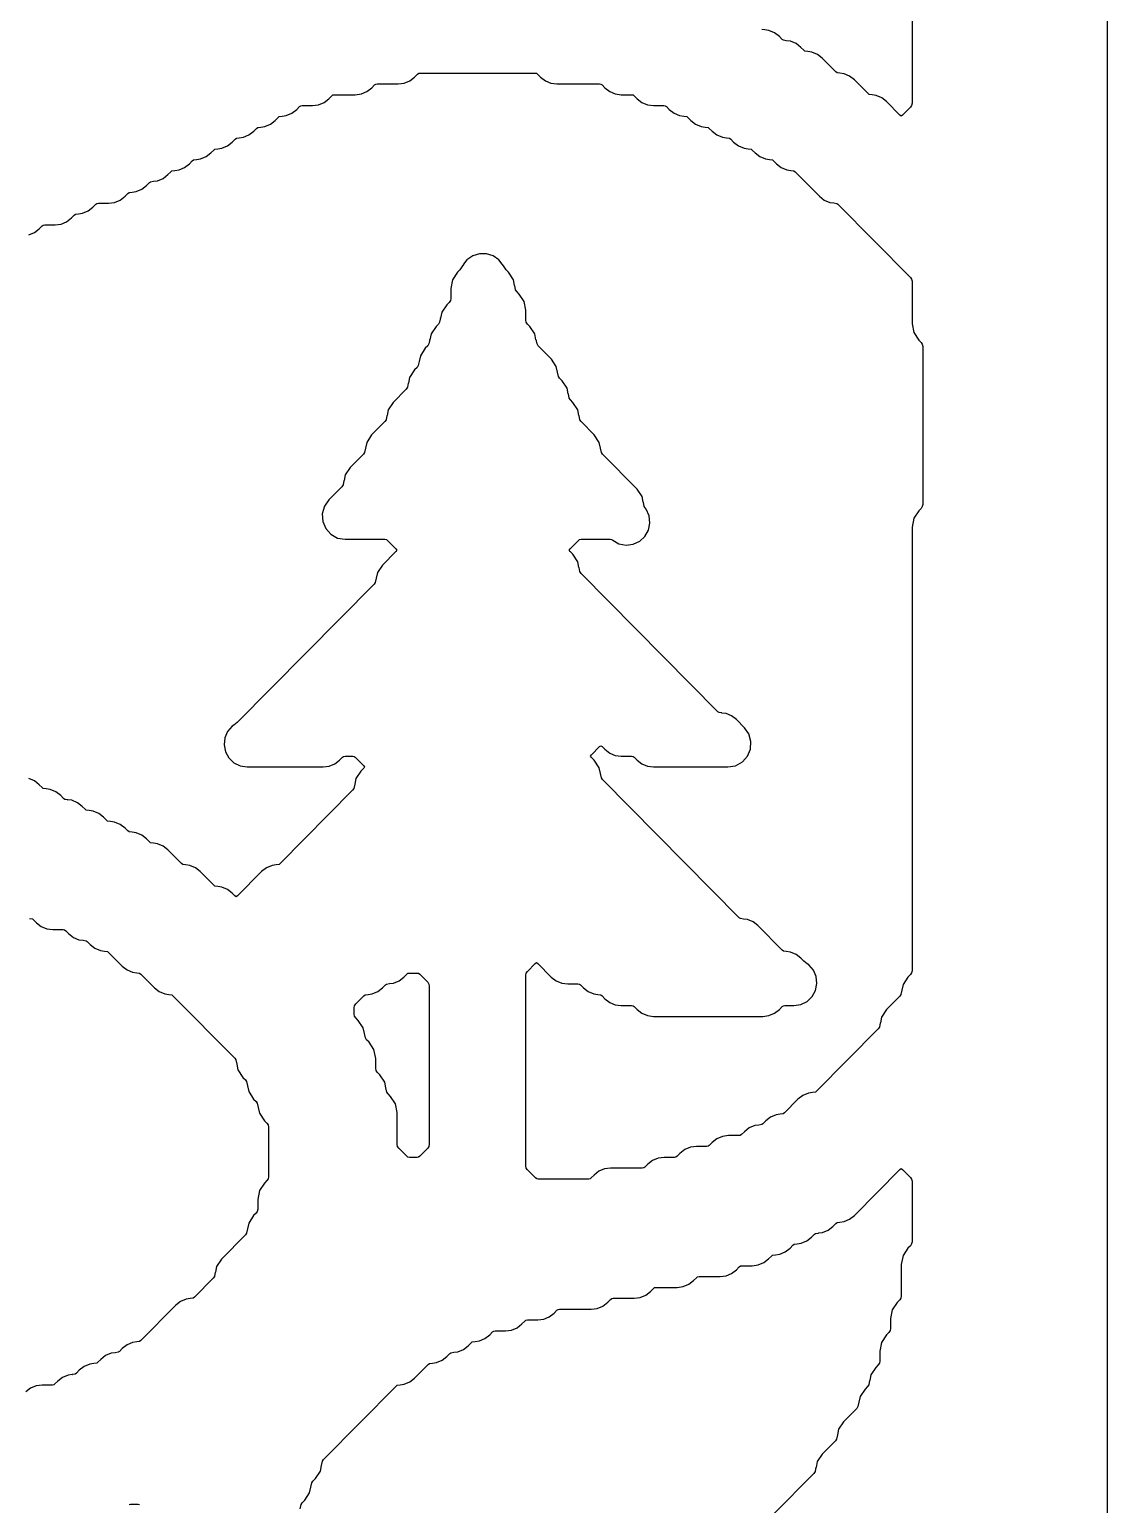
# Model space of a CAD drawing. Header units: millimetres. Extents: x 10 to 410, y 18 to 283.
# Drawn here: x 118.93 to 142.27, y 55.23 to 87.17 of the extents above; entities that cross this region are included whole.
import ezdxf

# ---------------------------------------------------------------- set-up
doc = ezdxf.new("R2010")
doc.units = ezdxf.units.MM
doc.layers.add('CUT', color=1, linetype='Continuous')

msp = doc.modelspace()

# ---------------------------------------------------------------- linework, layer by layer
at = {"layer": 'CUT'}
for points in [[(121.134, 21), (129.134, 21), (129.134, 24), (142.2679, 24), (142.2679, 144), (129.134, 144), (129.134, 147), (121.134, 147), (121.134, 144), (100.134, 144), (100.134, 147), (92.134, 147), (92.134, 144), (79, 144), (79, 24), (92.134, 24), (92.134, 21), (100.134, 21), (100.134, 24), (121.134, 24)], [(126.0481, 65.7142), (125.9948, 65.7682), (125.9693, 65.8066), (125.9604, 65.8518), (125.9604, 65.9888), (125.9693, 66.0341), (125.9948, 66.0725), (126.1694, 66.2491), (126.1943, 66.2684), (126.2583, 66.2769), (126.2582, 66.2781), (126.3464, 66.2898), (126.4677, 66.3404), (126.5716, 66.4209), (126.6338, 66.4839), (126.6588, 66.5032), (126.7228, 66.5117), (126.7226, 66.5129), (126.8108, 66.5246), (126.9321, 66.5752), (127.036, 66.6557), (127.0983, 66.7187), (127.1232, 66.738), (127.1545, 66.7421), (127.3207, 66.7421), (127.352, 66.738), (127.3769, 66.7187), (127.5515, 66.5421), (127.577, 66.5037), (127.5859, 66.4584), (127.5859, 63.0342), (127.577, 62.989), (127.5515, 62.9506), (127.3769, 62.774), (127.352, 62.7547), (127.3207, 62.7505), (127.1545, 62.7505), (127.1232, 62.7547), (127.0983, 62.774), (126.9236, 62.9506), (126.8982, 62.989), (126.8893, 63.0342), (126.8893, 63.719), (126.8517, 63.9091), (126.7448, 64.0706), (126.6914, 64.1246), (126.666, 64.163), (126.6476, 64.2562), (126.6438, 64.2555), (126.6195, 64.3787), (126.5125, 64.5402), (126.4592, 64.5942), (126.4337, 64.6326), (126.4248, 64.6778), (126.4248, 64.893), (126.3873, 65.0831), (126.2803, 65.2446), (126.227, 65.2986), (126.2015, 65.337), (126.1831, 65.4302), (126.1794, 65.4295), (126.1551, 65.5527)]]:
    msp.add_lwpolyline(points, close=True, dxfattribs=at)
for points in [[(138.0357, 87.8253), (138.0357, 85.5751), (138.0268, 85.5299), (138.0013, 85.4914), (137.8314, 85.3196), (137.8035, 85.2991), (137.7756, 85.3196), (137.4859, 85.6126), (137.3819, 85.6931), (137.2606, 85.7437), (137.1724, 85.7554), (137.1726, 85.7567), (137.1086, 85.7652), (137.0837, 85.7845), (136.7892, 86.0822), (136.6853, 86.1627), (136.564, 86.2133), (136.4758, 86.225), (136.4759, 86.2263), (136.4119, 86.2348), (136.387, 86.2541), (136.0925, 86.5518), (135.9886, 86.6323), (135.8673, 86.6829), (135.7791, 86.6946), (135.7793, 86.6959), (135.7153, 86.7044), (135.6903, 86.7237), (135.6281, 86.7866), (135.5242, 86.8671), (135.4029, 86.9177), (135.3147, 86.9294), (135.3148, 86.9307), (135.2508, 86.9392), (135.2259, 86.9585), (135.1637, 87.0214), (135.0598, 87.1019), (134.9385, 87.1525), (134.8502, 87.1642), (134.8504, 87.1655), (134.7864, 87.174)], [(118.9154, 82.7259), (119.0367, 82.7765), (119.1406, 82.857), (119.2028, 82.9199), (119.2278, 82.9392), (119.2591, 82.9434), (119.4818, 82.9434), (119.6121, 82.9607), (119.7334, 83.0113), (119.8373, 83.0918), (119.8995, 83.1547), (119.9244, 83.1741), (119.9884, 83.1825), (119.9883, 83.1838), (120.0765, 83.1955), (120.1978, 83.2461), (120.3017, 83.3266), (120.3639, 83.3895), (120.3889, 83.4089), (120.4201, 83.413), (120.6429, 83.413), (120.7731, 83.4303), (120.8944, 83.4809), (120.9984, 83.5614), (121.0606, 83.6243), (121.0855, 83.6437), (121.1495, 83.6521), (121.1494, 83.6534), (121.2376, 83.6651), (121.3589, 83.7157), (121.4628, 83.7962), (121.525, 83.8591), (121.55, 83.8785), (121.614, 83.8869), (121.6138, 83.8882), (121.702, 83.8999), (121.8233, 83.9505), (121.9272, 84.031), (121.9895, 84.0939), (122.0144, 84.1133), (122.0784, 84.1217), (122.0782, 84.123), (122.1665, 84.1347), (122.2878, 84.1853), (122.3917, 84.2658), (122.4539, 84.3287), (122.4788, 84.3481), (122.5428, 84.3565), (122.5427, 84.3578), (122.6309, 84.3695), (122.7522, 84.4201), (122.8561, 84.5006), (122.9183, 84.5635), (122.9433, 84.5829), (123.0073, 84.5913), (123.0071, 84.5926), (123.0953, 84.6043), (123.2166, 84.6549), (123.3205, 84.7354), (123.3828, 84.7983), (123.4077, 84.8177), (123.4717, 84.8261), (123.4715, 84.8274), (123.5598, 84.8391), (123.6811, 84.8897), (123.785, 84.9702), (123.8472, 85.0331), (123.8721, 85.0525), (123.9361, 85.0609), (123.936, 85.0622), (124.0242, 85.0739), (124.1455, 85.1245), (124.2494, 85.205), (124.3116, 85.2679), (124.3366, 85.2873), (124.4006, 85.2957), (124.4004, 85.297), (124.4886, 85.3087), (124.6099, 85.3593), (124.7138, 85.4398), (124.7761, 85.5027), (124.801, 85.5221), (124.8323, 85.5262), (125.055, 85.5262), (125.1853, 85.5435), (125.3066, 85.5941), (125.4105, 85.6746), (125.4727, 85.7375), (125.4977, 85.7569), (125.5289, 85.761), (125.9839, 85.761), (126.1142, 85.7783), (126.2355, 85.8289), (126.3394, 85.9094), (126.4016, 85.9723), (126.4265, 85.9917), (126.4578, 85.9958), (126.9127, 85.9958), (127.043, 86.0131), (127.1643, 86.0637), (127.2682, 86.1442), (127.3305, 86.2071), (127.3554, 86.2265), (127.3867, 86.2306), (129.8751, 86.2306), (129.9064, 86.2265), (129.9313, 86.2071), (129.9935, 86.1442), (130.0974, 86.0637), (130.2187, 86.0131), (130.349, 85.9958), (131.2684, 85.9958), (131.2997, 85.9917), (131.3246, 85.9723), (131.3868, 85.9094), (131.4908, 85.8289), (131.612, 85.7783), (131.7423, 85.761), (131.9651, 85.761), (131.9963, 85.7569), (132.0213, 85.7375), (132.0835, 85.6746), (132.1874, 85.5941), (132.3087, 85.5435), (132.439, 85.5262), (132.6617, 85.5262), (132.693, 85.5221), (132.7179, 85.5027), (132.7802, 85.4398), (132.8841, 85.3593), (133.0054, 85.3087), (133.0936, 85.297), (133.0934, 85.2957), (133.1574, 85.2873), (133.1824, 85.2679), (133.2446, 85.205), (133.3485, 85.1245), (133.4698, 85.0739), (133.558, 85.0622), (133.5579, 85.0609), (133.6219, 85.0525), (133.6468, 85.0331), (133.709, 84.9702), (133.8129, 84.8897), (133.9342, 84.8391), (134.0225, 84.8274), (134.0223, 84.8261), (134.0863, 84.8177), (134.1112, 84.7983), (134.1735, 84.7354), (134.2774, 84.6549), (134.3987, 84.6043), (134.4869, 84.5926), (134.4867, 84.5913), (134.5507, 84.5829), (134.5757, 84.5635), (134.6379, 84.5006), (134.7418, 84.4201), (134.8631, 84.3695), (134.9513, 84.3578), (134.9512, 84.3565), (135.0152, 84.3481), (135.0401, 84.3287), (135.1023, 84.2658), (135.2062, 84.1853), (135.3275, 84.1347), (135.4158, 84.123), (135.4156, 84.1217), (135.4796, 84.1133), (135.5045, 84.0939), (136.0312, 83.5614), (136.1351, 83.4809), (136.2564, 83.4303), (136.3446, 83.4186), (136.3445, 83.4173), (136.4085, 83.4089), (136.4334, 83.3895), (138.0013, 81.8042), (138.0268, 81.7657), (138.0357, 81.7205), (138.0357, 80.8009), (138.0733, 80.6108), (138.1802, 80.4493), (138.2336, 80.3954), (138.259, 80.3569), (138.2679, 80.3117), (138.2679, 76.8875), (138.259, 76.8422), (138.2336, 76.8038), (138.1802, 76.7499), (138.0733, 76.5883), (138.0357, 76.3983), (138.0357, 66.791), (138.0268, 66.7458), (138.0013, 66.7074), (137.948, 66.6534), (137.841, 66.4919), (137.8167, 66.3687), (137.813, 66.3694), (137.7946, 66.2762), (137.7691, 66.2378), (137.4836, 65.949), (137.3766, 65.7875), (137.3523, 65.6643), (137.3485, 65.665), (137.3301, 65.5718), (137.3047, 65.5334), (135.969, 64.1828), (135.944, 64.1635), (135.88, 64.155), (135.8802, 64.1538), (135.792, 64.1421), (135.6707, 64.0914), (135.5668, 64.0109), (135.2723, 63.7132), (135.2474, 63.6939), (135.1834, 63.6854), (135.1836, 63.6841), (135.0953, 63.6725), (134.974, 63.6218), (134.8701, 63.5413), (134.8079, 63.4784), (134.7829, 63.4591), (134.719, 63.4506), (134.7191, 63.4493), (134.6309, 63.4377), (134.5096, 63.387), (134.4057, 63.3065), (134.3434, 63.2436), (134.3185, 63.2243), (134.2872, 63.2201), (134.0645, 63.2201), (133.9342, 63.2028), (133.8129, 63.1522), (133.709, 63.0717), (133.6468, 63.0088), (133.6219, 62.9895), (133.5906, 62.9853), (133.3679, 62.9853), (133.2376, 62.968), (133.1163, 62.9174), (133.0124, 62.8369), (132.9501, 62.774), (132.9252, 62.7547), (132.8939, 62.7505), (132.6712, 62.7505), (132.5409, 62.7332), (132.4196, 62.6826), (132.3157, 62.6021), (132.2535, 62.5392), (132.2285, 62.5199), (132.1973, 62.5157), (131.5101, 62.5157), (131.3798, 62.4984), (131.2585, 62.4478), (131.1546, 62.3673), (131.0924, 62.3044), (131.0675, 62.2851), (131.0362, 62.2809), (129.9411, 62.2809), (129.9098, 62.2851), (129.8849, 62.3044), (129.7103, 62.481), (129.6848, 62.5194), (129.6759, 62.5646), (129.6759, 66.6932), (129.6848, 66.7385), (129.7103, 66.7769), (129.8802, 66.9488), (129.9081, 66.9692), (129.936, 66.9488), (130.2258, 66.6557), (130.3297, 66.5752), (130.451, 66.5246), (130.5813, 66.5073), (130.804, 66.5073), (130.8352, 66.5032), (130.8602, 66.4839), (130.9224, 66.4209), (131.0263, 66.3404), (131.1476, 66.2898), (131.2358, 66.2781), (131.2357, 66.2769), (131.2997, 66.2684), (131.3246, 66.2491), (131.3868, 66.1861), (131.4908, 66.1056), (131.612, 66.055), (131.7423, 66.0377), (131.9651, 66.0377), (131.9963, 66.0336), (132.0213, 66.0143), (132.0835, 65.9513), (132.1874, 65.8708), (132.3087, 65.8202), (132.439, 65.8029), (134.8082, 65.8029), (134.9385, 65.8202), (135.0598, 65.8708), (135.1637, 65.9513), (135.2259, 66.0143), (135.2508, 66.0336), (135.2821, 66.0377), (135.479, 66.0377), (135.6292, 66.0608), (135.7655, 66.128), (135.8754, 66.233), (135.9486, 66.3661), (135.9785, 66.5152), (135.9622, 66.6663), (135.9013, 66.8055), (135.8013, 66.92), (135.7676, 66.9406), (135.6903, 67.0004), (135.6281, 67.0633), (135.5242, 67.1438), (135.4029, 67.1945), (135.3147, 67.2062), (135.3148, 67.2074), (135.2508, 67.2159), (135.2259, 67.2352), (134.6992, 67.7677), (134.5953, 67.8482), (134.474, 67.8989), (134.3858, 67.9106), (134.386, 67.9118), (134.322, 67.9203), (134.297, 67.9396), (131.3358, 70.9338), (131.3103, 70.9722), (131.2919, 71.0654), (131.2882, 71.0647), (131.2639, 71.1879), (131.1569, 71.3495), (131.0967, 71.4104), (131.0767, 71.4382), (131.0967, 71.4659), (131.2735, 71.6448), (131.3014, 71.6652), (131.3293, 71.6448), (131.3868, 71.5866), (131.4908, 71.5061), (131.612, 71.4554), (131.7423, 71.4382), (131.9651, 71.4382), (131.9963, 71.434), (132.0213, 71.4147), (132.0835, 71.3518), (132.1874, 71.2713), (132.3087, 71.2206), (132.439, 71.2034), (134.0514, 71.2034), (134.2161, 71.2313), (134.3625, 71.3119), (134.4741, 71.4363), (134.5385, 71.5906), (134.5485, 71.7574), (134.5029, 71.9182), (134.4069, 72.0549), (134.2348, 72.229), (134.1309, 72.3094), (134.0096, 72.3601), (133.9214, 72.3718), (133.9215, 72.373), (133.8575, 72.3815), (133.8326, 72.4008), (130.8713, 75.395), (130.8459, 75.4334), (130.8275, 75.5266), (130.8238, 75.5259), (130.7994, 75.6491), (130.6925, 75.8107), (130.6322, 75.8716), (130.6122, 75.8994), (130.6322, 75.9272), (130.8138, 76.1107), (130.8387, 76.13), (130.87, 76.1342), (131.5006, 76.1342), (131.5319, 76.13), (131.5551, 76.112), (131.6916, 76.037), (131.8445, 76.0076), (131.9991, 76.0267), (132.1403, 76.0924), (132.2544, 76.1983), (132.3304, 76.3343), (132.3609, 76.487), (132.3429, 76.6417), (132.2782, 76.7834), (132.2392, 76.8422), (132.2208, 76.9354), (132.2171, 76.9347), (132.1927, 77.058), (132.0858, 77.2195), (131.3358, 77.9778), (131.3103, 78.0162), (131.2919, 78.1094), (131.2882, 78.1087), (131.2639, 78.232), (131.1569, 78.3935), (130.8713, 78.6822), (130.8459, 78.7207), (130.8275, 78.8138), (130.8238, 78.8131), (130.7994, 78.9364), (130.6925, 79.0979), (130.6391, 79.1518), (130.6137, 79.1903), (130.5953, 79.2834), (130.5916, 79.2827), (130.5672, 79.406), (130.4602, 79.5675), (130.4069, 79.6214), (130.3815, 79.6599), (130.3631, 79.7531), (130.3593, 79.7523), (130.335, 79.8756), (130.228, 80.0371), (129.9425, 80.3258), (129.917, 80.3643), (129.8986, 80.4575), (129.8949, 80.4567), (129.8706, 80.58), (129.7636, 80.7415), (129.7103, 80.7954), (129.6848, 80.8339), (129.6759, 80.8791), (129.6759, 81.0943), (129.6383, 81.2844), (129.5314, 81.4459), (129.478, 81.4998), (129.4526, 81.5383), (129.4342, 81.6315), (129.4305, 81.6307), (129.4061, 81.754), (129.2992, 81.9155), (129.2458, 81.9694), (129.1887, 82.0557), (129.1856, 82.0641), (129.1671, 82.0883), (129.1659, 82.0902), (129.1657, 82.0901), (129.093, 82.185), (128.9684, 82.2724), (128.8231, 82.3183), (128.6709, 82.3183), (128.5256, 82.2724), (128.401, 82.185), (128.3283, 82.0901), (128.3281, 82.0902), (128.3269, 82.0883), (128.3084, 82.0641), (128.3053, 82.0557), (128.2482, 81.9694), (128.1948, 81.9155), (128.0879, 81.754), (128.0503, 81.5639), (128.0503, 81.3487), (128.0414, 81.3035), (128.016, 81.265), (127.9626, 81.2111), (127.8557, 81.0496), (127.8313, 80.9263), (127.8276, 80.9271), (127.8092, 80.8339), (127.7837, 80.7954), (127.7304, 80.7415), (127.6234, 80.58), (127.5991, 80.4567), (127.5954, 80.4575), (127.577, 80.3643), (127.5515, 80.3258), (127.4982, 80.2719), (127.3912, 80.1104), (127.3669, 79.9871), (127.3632, 79.9879), (127.3448, 79.8947), (127.3193, 79.8562), (127.266, 79.8023), (127.159, 79.6408), (127.1347, 79.5175), (127.1309, 79.5183), (127.1125, 79.4251), (127.0871, 79.3866), (126.8015, 79.0979), (126.6946, 78.9364), (126.6702, 78.8131), (126.6665, 78.8138), (126.6481, 78.7207), (126.6227, 78.6822), (126.3371, 78.3935), (126.2301, 78.232), (126.2058, 78.1087), (126.2021, 78.1094), (126.1837, 78.0162), (126.1582, 77.9778), (125.8727, 77.6891), (125.7657, 77.5276), (125.7414, 77.4043), (125.7376, 77.405), (125.7192, 77.3118), (125.6938, 77.2734), (125.4093, 76.9858), (125.3133, 76.849), (125.2677, 76.6882), (125.2777, 76.5214), (125.3421, 76.3672), (125.4537, 76.2428), (125.6, 76.1621), (125.7648, 76.1342), (126.624, 76.1342), (126.6553, 76.13), (126.6802, 76.1107), (126.8618, 75.9272), (126.8818, 75.8994), (126.8618, 75.8716), (126.5693, 75.5759), (126.4624, 75.4143), (126.438, 75.2911), (126.4343, 75.2918), (126.4159, 75.1986), (126.3904, 75.1602), (123.4292, 72.166), (123.3519, 72.1062), (123.3182, 72.0856), (123.2183, 71.9711), (123.1573, 71.8319), (123.141, 71.6808), (123.1709, 71.5318), (123.2441, 71.3986), (123.354, 71.2936), (123.4903, 71.2264), (123.6405, 71.2034), (125.2872, 71.2034), (125.4175, 71.2206), (125.5388, 71.2713), (125.6427, 71.3518), (125.705, 71.4147), (125.7299, 71.434), (125.7612, 71.4382), (125.9274, 71.4382), (125.9586, 71.434), (125.9836, 71.4147), (126.1651, 71.2311), (126.1851, 71.2034), (126.1651, 71.1756), (126.1049, 71.1147), (125.9979, 70.9531), (125.9736, 70.8299), (125.9699, 70.8306), (125.9514, 70.7374), (125.926, 70.699), (124.3581, 69.1136), (124.3331, 69.0943), (124.2691, 69.0858), (124.2693, 69.0846), (124.1811, 69.0729), (124.0598, 69.0222), (123.9559, 68.9417), (123.4338, 68.4139), (123.406, 68.3935), (123.3781, 68.4139), (123.3205, 68.4721), (123.2166, 68.5526), (123.0953, 68.6033), (123.0071, 68.615), (123.0073, 68.6162), (122.9433, 68.6247), (122.9183, 68.644), (122.6239, 68.9417), (122.52, 69.0222), (122.3987, 69.0729), (122.3104, 69.0846), (122.3106, 69.0858), (122.2466, 69.0943), (122.2217, 69.1136), (121.9272, 69.4113), (121.8233, 69.4918), (121.702, 69.5425), (121.6138, 69.5542), (121.614, 69.5554), (121.55, 69.5639), (121.525, 69.5832), (121.4628, 69.6461), (121.3589, 69.7266), (121.2376, 69.7773), (121.1494, 69.789), (121.1495, 69.7902), (121.0855, 69.7987), (121.0606, 69.818), (120.9984, 69.8809), (120.8944, 69.9614), (120.7731, 70.0121), (120.6849, 70.0238), (120.6851, 70.025), (120.6211, 70.0335), (120.5962, 70.0528), (120.5339, 70.1157), (120.43, 70.1962), (120.3087, 70.2469), (120.2205, 70.2586), (120.2206, 70.2598), (120.1567, 70.2683), (120.1317, 70.2876), (120.0695, 70.3505), (119.9656, 70.431), (119.8443, 70.4817), (119.756, 70.4934), (119.7562, 70.4946), (119.6922, 70.5031), (119.6673, 70.5224), (119.605, 70.5853), (119.5011, 70.6658), (119.3798, 70.7165), (119.2916, 70.7282), (119.2918, 70.7294), (119.2278, 70.7379), (119.2028, 70.7572), (119.1406, 70.8201), (119.0367, 70.9006), (118.9154, 70.9513)], [(118.9281, 67.9205), (118.9921, 67.912), (119.017, 67.8927), (119.0793, 67.8297), (119.1832, 67.7493), (119.3045, 67.6986), (119.4348, 67.6813), (119.6575, 67.6813), (119.6888, 67.6772), (119.7137, 67.6579), (119.7759, 67.5949), (119.8798, 67.5145), (120.0011, 67.4638), (120.0894, 67.4521), (120.0892, 67.4509), (120.1532, 67.4424), (120.1781, 67.4231), (120.2404, 67.3601), (120.3443, 67.2797), (120.4656, 67.229), (120.5538, 67.2173), (120.5536, 67.2161), (120.6176, 67.2076), (120.6426, 67.1883), (120.937, 66.8905), (121.0409, 66.8101), (121.1622, 66.7594), (121.2505, 66.7477), (121.2503, 66.7465), (121.3143, 66.738), (121.3392, 66.7187), (121.6337, 66.4209), (121.7376, 66.3404), (121.8589, 66.2898), (121.9471, 66.2781), (121.947, 66.2769), (122.0109, 66.2684), (122.0359, 66.2491), (123.3716, 64.8985), (123.397, 64.8601), (123.4155, 64.7669), (123.4192, 64.7676), (123.4435, 64.6444), (123.5505, 64.4828), (123.6038, 64.4289), (123.6293, 64.3905), (123.6477, 64.2973), (123.6514, 64.298), (123.6757, 64.1748), (123.7827, 64.0132), (123.836, 63.9593), (123.8615, 63.9209), (123.8799, 63.8277), (123.8836, 63.8284), (123.9079, 63.7052), (124.0149, 63.5436), (124.0683, 63.4897), (124.0937, 63.4513), (124.1026, 63.406), (124.1026, 62.3298), (124.0937, 62.2846), (124.0683, 62.2462), (124.0149, 62.1922), (123.9079, 62.0307), (123.8704, 61.8406), (123.8704, 61.6254), (123.8615, 61.5802), (123.836, 61.5418), (123.7827, 61.4878), (123.6757, 61.3263), (123.6514, 61.2031), (123.6477, 61.2038), (123.6293, 61.1106), (123.6038, 61.0722), (123.086, 60.5486), (122.9791, 60.3871), (122.9547, 60.2638), (122.951, 60.2646), (122.9326, 60.1714), (122.9072, 60.1329), (122.5003, 59.7216), (122.4754, 59.7023), (122.4114, 59.6938), (122.4116, 59.6925), (122.3233, 59.6808), (122.202, 59.6302), (122.0981, 59.5497), (121.3392, 58.7824), (121.3143, 58.7631), (121.2503, 58.7546), (121.2505, 58.7533), (121.1622, 58.7416), (121.0409, 58.691), (120.937, 58.6105), (120.8748, 58.5476), (120.8498, 58.5283), (120.7859, 58.5198), (120.786, 58.5185), (120.6978, 58.5068), (120.5765, 58.4562), (120.4726, 58.3757), (120.4103, 58.3128), (120.3854, 58.2935), (120.3214, 58.285), (120.3216, 58.2837), (120.2334, 58.272), (120.1121, 58.2214), (120.0081, 58.1409), (119.9459, 58.078), (119.921, 58.0587), (119.857, 58.0502), (119.8571, 58.0489), (119.7689, 58.0372), (119.6476, 57.9866), (119.5437, 57.9061), (119.4815, 57.8432), (119.4565, 57.8239), (119.4253, 57.8197), (119.2026, 57.8197), (119.0723, 57.8024), (118.951, 57.7518), (118.8471, 57.6713)], [(124.7898, 55.14), (124.8082, 55.2332), (124.8337, 55.2717), (124.887, 55.3256), (124.994, 55.4871), (125.0183, 55.6104), (125.022, 55.6096), (125.0404, 55.7028), (125.0659, 55.7413), (125.1192, 55.7952), (125.2262, 55.9567), (125.2505, 56.08), (125.2543, 56.0792), (125.2727, 56.1724), (125.2981, 56.2109), (126.866, 57.7962), (126.891, 57.8156), (126.955, 57.824), (126.9548, 57.8253), (127.043, 57.837), (127.1643, 57.8876), (127.2682, 57.9681), (127.5627, 58.2658), (127.5876, 58.2852), (127.6516, 58.2936), (127.6515, 58.2949), (127.7397, 58.3066), (127.861, 58.3572), (127.9649, 58.4377), (128.0271, 58.5006), (128.0521, 58.52), (128.1161, 58.5284), (128.1159, 58.5297), (128.2041, 58.5414), (128.3254, 58.592), (128.4293, 58.6725), (128.4916, 58.7354), (128.5165, 58.7548), (128.5805, 58.7632), (128.5803, 58.7645), (128.6686, 58.7762), (128.7899, 58.8268), (128.8938, 58.9073), (128.956, 58.9702), (128.9809, 58.9896), (129.0122, 58.9937), (129.2349, 58.9937), (129.3652, 59.011), (129.4865, 59.0616), (129.5904, 59.1421), (129.6527, 59.205), (129.6776, 59.2244), (129.7089, 59.2285), (129.9316, 59.2285), (130.0619, 59.2458), (130.1832, 59.2964), (130.2871, 59.3769), (130.3493, 59.4398), (130.3743, 59.4592), (130.4055, 59.4633), (131.0927, 59.4633), (131.223, 59.4806), (131.3443, 59.5312), (131.4482, 59.6117), (131.5104, 59.6746), (131.5354, 59.694), (131.5666, 59.6981), (132.0215, 59.6981), (132.1518, 59.7154), (132.2731, 59.766), (132.377, 59.8465), (132.4393, 59.9094), (132.4642, 59.9288), (132.4955, 59.9329), (132.9504, 59.9329), (133.0807, 59.9502), (133.202, 60.0008), (133.3059, 60.0813), (133.3682, 60.1442), (133.3931, 60.1636), (133.4244, 60.1677), (133.8793, 60.1677), (134.0096, 60.185), (134.1309, 60.2356), (134.2348, 60.3161), (134.297, 60.3791), (134.322, 60.3984), (134.3532, 60.4025), (134.5759, 60.4025), (134.7062, 60.4198), (134.8275, 60.4704), (134.9314, 60.5509), (134.9937, 60.6139), (135.0186, 60.6332), (135.0826, 60.6417), (135.0824, 60.6429), (135.1707, 60.6546), (135.292, 60.7052), (135.3959, 60.7857), (135.4581, 60.8487), (135.4831, 60.868), (135.547, 60.8765), (135.5469, 60.8777), (135.6351, 60.8894), (135.7564, 60.94), (135.8603, 61.0205), (135.9226, 61.0835), (135.9475, 61.1028), (136.0115, 61.1113), (136.0113, 61.1125), (136.0996, 61.1242), (136.2209, 61.1748), (136.3248, 61.2553), (136.387, 61.3183), (136.4119, 61.3376), (136.4759, 61.3461), (136.4758, 61.3473), (136.564, 61.359), (136.6853, 61.4096), (136.7892, 61.4901), (137.7756, 62.4875), (137.8035, 62.508), (137.8314, 62.4875), (138.0013, 62.3157), (138.0268, 62.2773), (138.0357, 62.232), (138.0357, 60.921), (138.0268, 60.8758), (138.0013, 60.8374), (137.948, 60.7834), (137.841, 60.6219), (137.8035, 60.4318), (137.8035, 59.747), (137.7946, 59.7018), (137.7691, 59.6633), (137.7158, 59.6094), (137.6088, 59.4479), (137.5713, 59.2578), (137.5713, 59.0426), (137.5624, 58.9974), (137.5369, 58.9589), (137.4836, 58.905), (137.3766, 58.7435), (137.3391, 58.5534), (137.3391, 58.3382), (137.3301, 58.293), (137.3047, 58.2545), (137.2514, 58.2006), (137.1444, 58.0391), (137.1201, 57.9158), (137.1163, 57.9166), (137.0979, 57.8234), (137.0725, 57.7849), (137.0191, 57.731), (136.9122, 57.5695), (136.8878, 57.4462), (136.8841, 57.447), (136.8657, 57.3538), (136.8403, 57.3153), (136.5547, 57.0266), (136.4477, 56.8651), (136.4234, 56.7418), (136.4197, 56.7426), (136.4013, 56.6494), (136.3758, 56.6109), (136.0903, 56.3222), (135.9833, 56.1607), (135.959, 56.0374), (135.9552, 56.0382), (135.9368, 55.945), (135.9114, 55.9065), (135.0401, 55.0256)], [(121.0855, 55.2328), (121.1168, 55.2369), (121.283, 55.2369), (121.3143, 55.2328)]]:
    msp.add_lwpolyline(points, dxfattribs=at)

doc.saveas('drawing.dxf')
